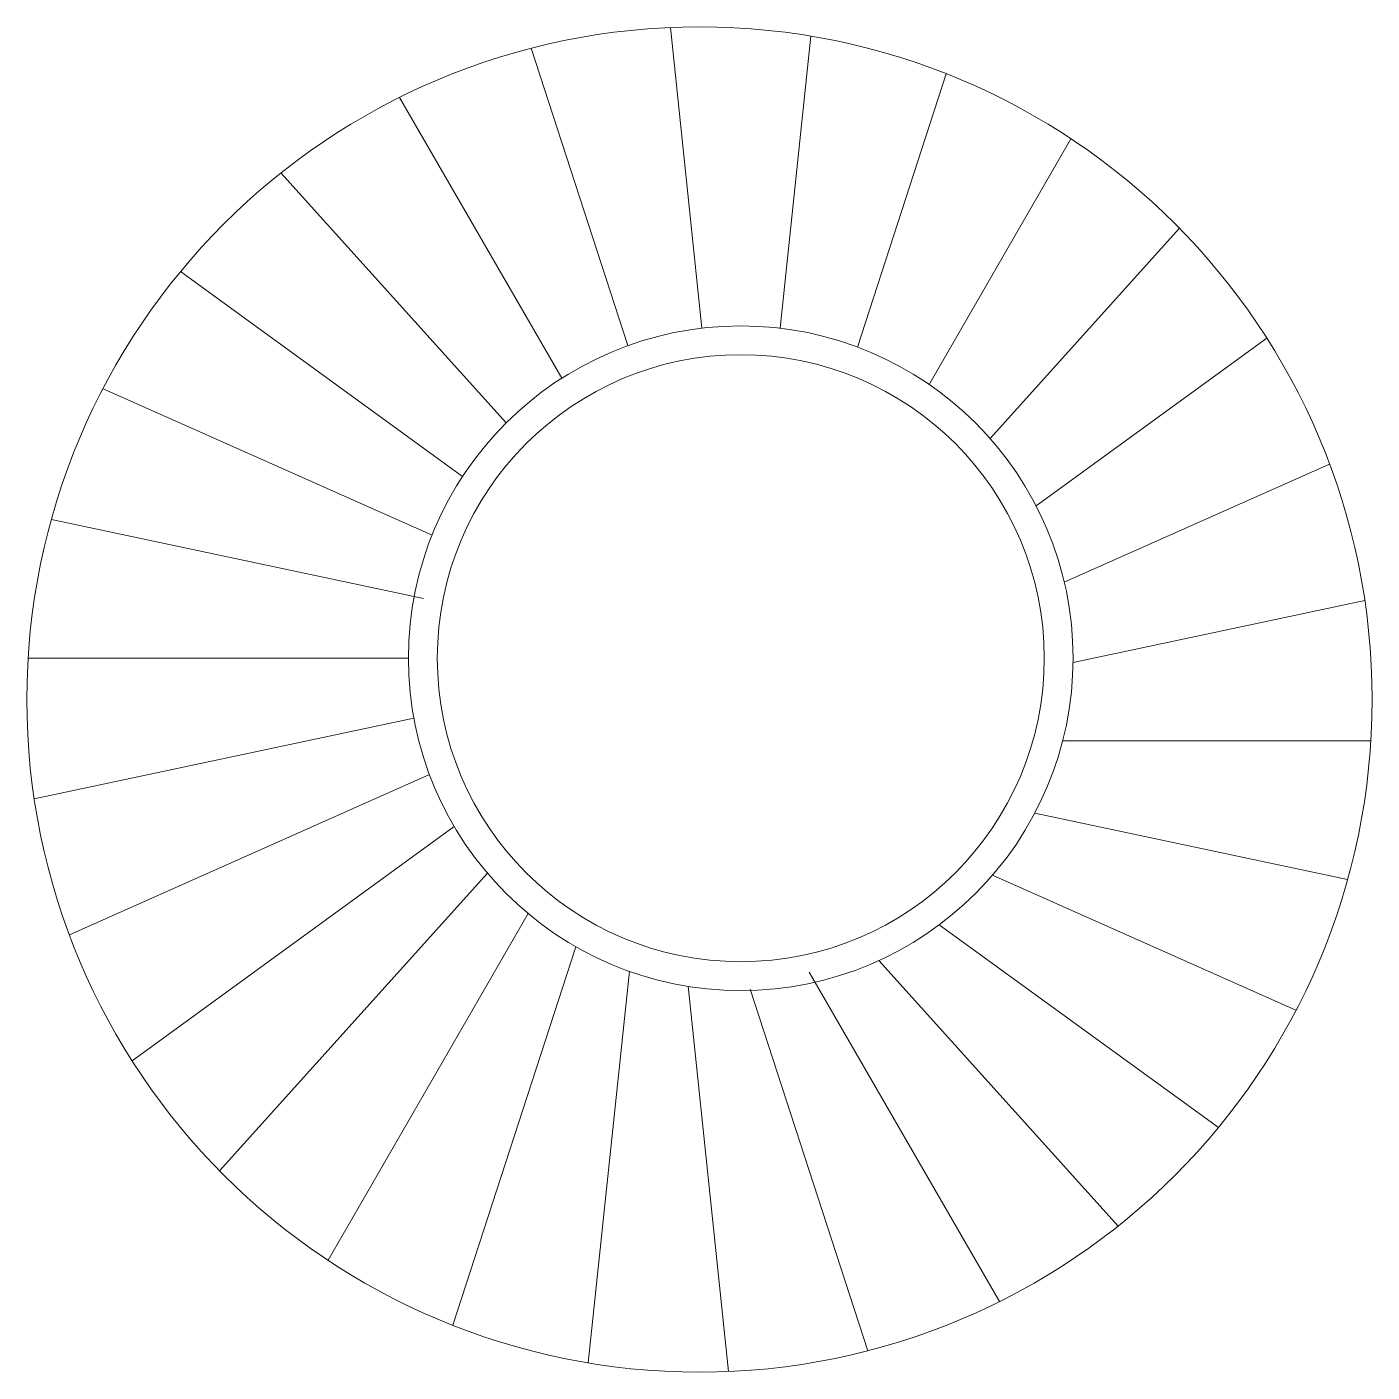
# Model space of a CAD drawing. Header units: inches. Extents: x -105452 to 530452, y -260293 to 806398.
# Drawn here: x 206538.58 to 206559.1, y -208253.18 to -208232.67 of the extents above; entities that cross this region are included whole.
import ezdxf

# ---------------------------------------------------------------- set-up
doc = ezdxf.new("R2010")
doc.units = ezdxf.units.IN
doc.header["$MEASUREMENT"] = 0
doc.layers.add('FURNITUR', color=202, linetype='CONTINUOUS', lineweight=0)
doc.layers.add('Wall', color=7, linetype='CONTINUOUS', lineweight=50)

# ---------------------------------------------------------------- blocks, each defined once
blk = doc.blocks.new('nbnbnbnbn')
at = {"layer": 'FURNITUR', "linetype": 'Continuous'}
for p, q in [((121585.515, -127888.831), (121585.515, -127883.03)), ((121586.427, -127888.914), (121587.658, -127883.123)), ((121584.606, -127889.059), (121583.399, -127883.385)), ((121587.289, -127889.152), (121589.734, -127883.659)), ((121583.639, -127889.191), (121581.404, -127884.172)), ((121588.083, -127889.53), (121591.654, -127884.615)), ((121582.741, -127889.657), (121579.616, -127885.356)), ((121588.795, -127890.036), (121593.333, -127885.95)), ((121581.926, -127890.32), (121578.113, -127886.886)), ((121589.411, -127890.657), (121594.698, -127887.605)), ((121581.245, -127891.169), (121576.961, -127888.696)), ((121589.915, -127891.383), (121595.689, -127889.507)), ((121580.747, -127892.179), (121576.211, -127890.705)), ((121590.29, -127892.201), (121596.263, -127891.573)), ((121580.481, -127893.308), (121575.895, -127892.826)), ((121590.519, -127893.097), (121596.395, -127893.714)), ((121590.561, -127894.043), (121596.078, -127895.836)), ((121580.482, -127894.499), (121576.026, -127894.967)), ((121590.304, -127894.944), (121595.328, -127897.845)), ((121580.769, -127895.679), (121576.6, -127897.034)), ((121590.125, -127896.006), (121594.176, -127899.654)), ((121581.339, -127896.772), (121577.591, -127898.936)), ((121589.58, -127896.927), (121592.673, -127901.185)), ((121582.163, -127897.703), (121578.956, -127900.59)), ((121588.824, -127897.739), (121590.885, -127902.369)), ((121583.192, -127898.405), (121580.635, -127901.925)), ((121587.876, -127898.385), (121588.89, -127903.156)), ((121586.775, -127898.809), (121586.775, -127903.51)), ((121584.357, -127898.834), (121582.555, -127902.881)), ((121585.578, -127898.968), (121584.632, -127903.418))]:
    blk.add_line(p, q, dxfattribs=at)
at = {"layer": 'FURNITUR'}
for centre, radius in [((121586.145, -127893.27), 10.26), ((121585.515, -127893.9), 5.069), ((121585.515, -127893.9), 4.629)]:
    blk.add_circle(centre, radius, dxfattribs=at)

msp = doc.modelspace()

# ---------------------------------------------------------------- block references
at = {"layer": 'Wall', "xscale": -1, "rotation": 90}
msp.add_blockref('nbnbnbnbn', (78655.5713908, -86656.7804225), dxfattribs=at)

doc.saveas('drawing.dxf')
